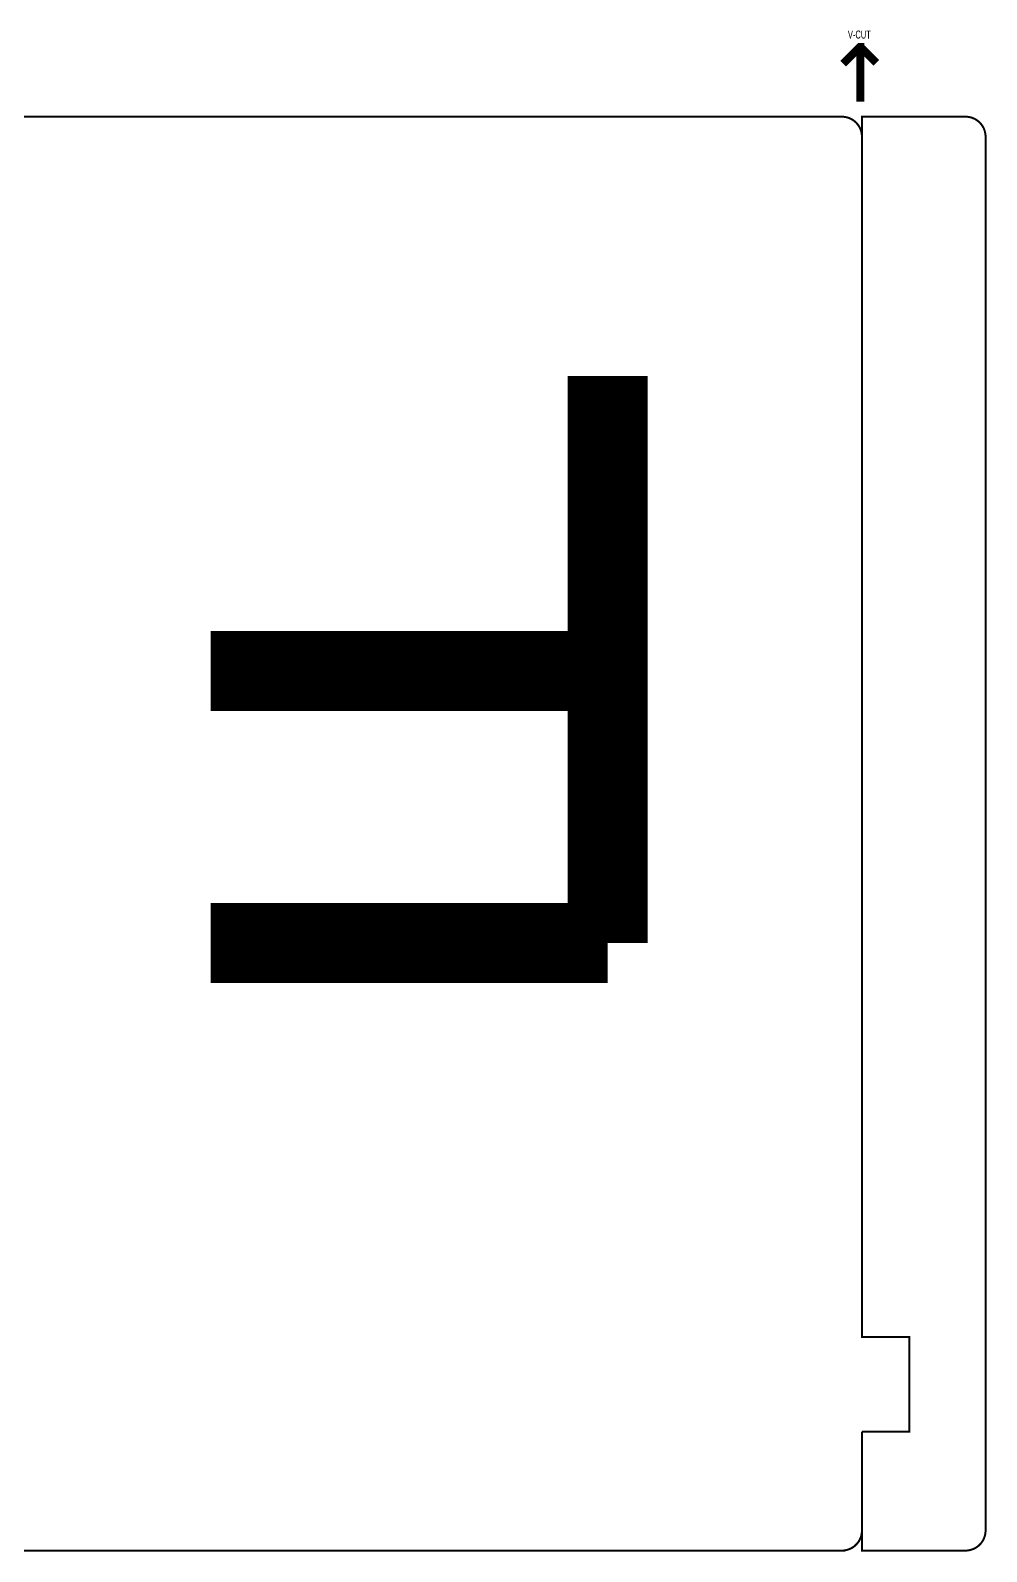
# Model space of a CAD drawing. Extents: x -74 to 86, y -67 to 30.
# Drawn here: x 25.6 to 86.3, y -67.1 to 29.4 of the extents above; entities that cross this region are included whole.
import ezdxf

# ---------------------------------------------------------------- set-up
doc = ezdxf.new("R2010")
doc.units = 0
doc.layers.add('BG_OUTLINE', color=3, linetype='CONTINUOUS')

msp = doc.modelspace()

# ---------------------------------------------------------------- linework, layer by layer
at = {"layer": 'BG_OUTLINE'}
for points, const_width in [([(78.252574, 24.876506), (78.252574, 28.356306), (78.227174, 28.356306), (77.160374, 27.289506)], 0.508), ([(78.252574, 28.356306), (79.268574, 27.340306)], 0.508), ([(23.921974, 23.928578), (77.134974, 23.928578)], 0.127), ([(78.354174, 22.658578), (78.354174, -53.541676)], 0.127), ([(62.225174, -28.514294), (62.225174, 7.477506)], 5.08), ([(37.028374, -11.242294), (62.225174, -11.242294)], 5.08), ([(37.028374, -28.514294), (62.225174, -28.514294)], 5.08), ([(78.357222, -59.525154), (81.356454, -59.525154), (81.356454, -53.522118), (81.354676, -53.522118), (81.354676, -53.525674), (78.355444, -53.525674), (78.355444, -53.247036)], 0.127), ([(77.287374, -67.071494), (23.921974, -67.071494)], 0.127)]:
    msp.add_lwpolyline(points, dxfattribs=dict(at, const_width=const_width))
at = {"layer": 'BG_OUTLINE', "const_width": 0.127}
for points in [[(77.084174, 23.928578, -0.414214), (78.354174, 22.658578), (78.354174, 23.928578), (84.930742, 23.928578, -0.414214), (86.200742, 22.658578), (86.200742, -65.801494, -0.414214), (84.930742, -67.071494), (78.354174, -67.071494), (78.354174, -59.51855)], [(77.084174, -67.071494, 0.414214), (78.354174, -65.801494)]]:
    msp.add_lwpolyline(points, format="xyb", dxfattribs=at)

# ---------------------------------------------------------------- texts
at = {"layer": 'BG_OUTLINE', "width": 0.7}
msp.add_text('V-CUT', height=0.508, dxfattribs=at).set_placement((77.465174, 28.889706))

doc.saveas('drawing.dxf')
